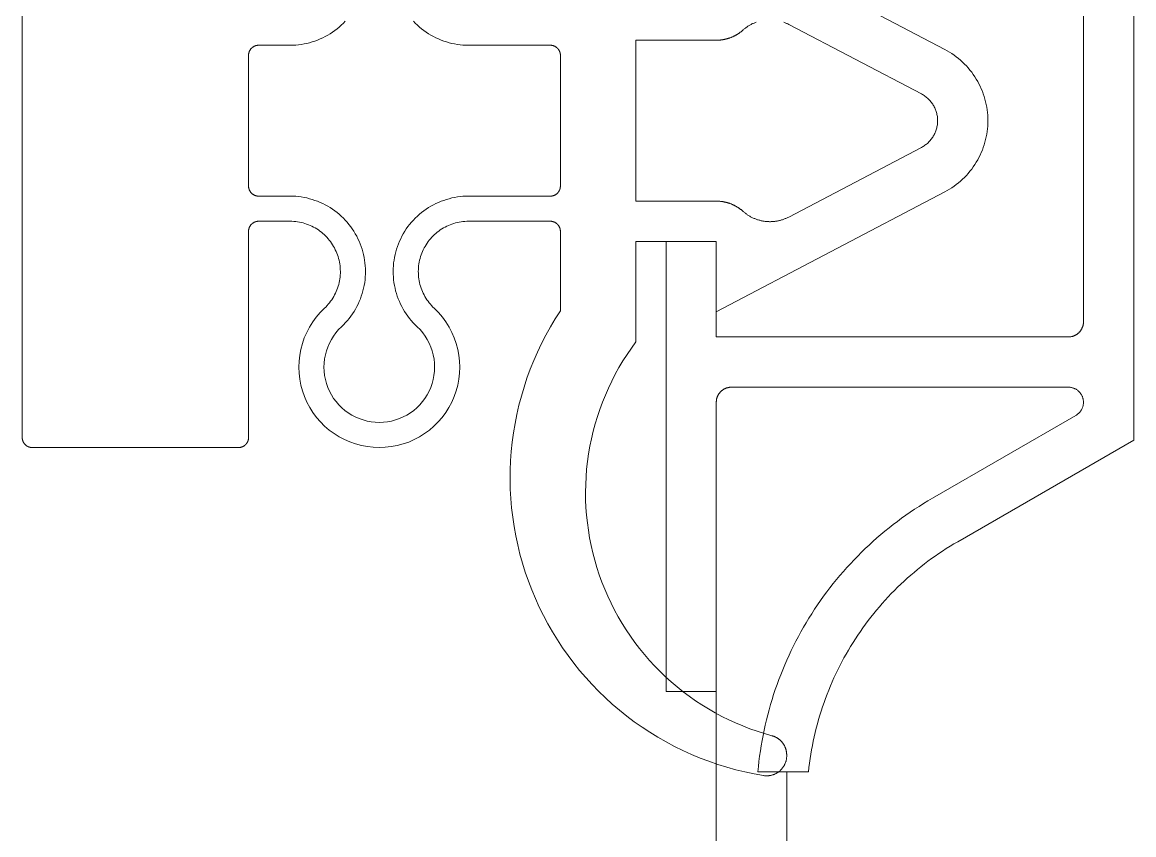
# Model space of a CAD drawing. Header units: millimetres. Extents: x -159872 to 386485, y -250577 to 158966.
# Drawn here: x 368960.86 to 368982.96, y 14521.64 to 14537.8 of the extents above; entities that cross this region are included whole.
import ezdxf

# ---------------------------------------------------------------- set-up
doc = ezdxf.new("R2010")
doc.units = ezdxf.units.MM
doc.layers.get('0').update_dxf_attribs({"lineweight": 25})
doc.layers.add('LDS-equipment-kitchen equipment', color=3, linetype='Continuous', lineweight=13)

# ---------------------------------------------------------------- blocks, each defined once
blk = doc.blocks.new('A$C73be1ed8')
for points in [[(39.512, 687.388, 0), (39.512, 687.393, 0), (39.512, 687.398, 0), (39.513, 687.403, 0), (39.513, 687.407, 0), (39.514, 687.412, 0), (39.514, 687.417, 0), (39.515, 687.422, 0), (39.516, 687.427, 0), (39.517, 687.432, 0), (39.518, 687.436, 0), (39.519, 687.441, 0), (39.521, 687.446, 0), (39.522, 687.451, 0), (39.524, 687.455, 0), (39.526, 687.46, 0), (39.527, 687.464, 0), (39.529, 687.469, 0), (39.531, 687.473, 0), (39.533, 687.478, 0), (39.536, 687.482, 0), (39.538, 687.486, 0), (39.541, 687.491, 0), (39.543, 687.495, 0), (39.546, 687.499, 0), (39.549, 687.503, 0), (39.551, 687.507, 0), (39.554, 687.511, 0), (39.558, 687.515, 0), (39.561, 687.519, 0), (39.564, 687.522, 0), (39.567, 687.526, 0), (39.571, 687.529, 0), (39.574, 687.533, 0), (39.578, 687.536, 0), (39.581, 687.539, 0), (39.585, 687.542, 0), (39.589, 687.546, 0), (39.593, 687.549, 0), (39.597, 687.551, 0), (39.601, 687.554, 0), (39.605, 687.557, 0), (39.609, 687.559, 0), (39.614, 687.562, 0), (39.618, 687.564, 0), (39.622, 687.567, 0), (39.627, 687.569, 0), (39.631, 687.571, 0), (39.636, 687.573, 0), (39.64, 687.574, 0), (39.645, 687.576, 0), (39.649, 687.578, 0), (39.654, 687.579, 0), (39.659, 687.581, 0), (39.664, 687.582, 0), (39.668, 687.583, 0), (39.673, 687.584, 0), (39.678, 687.585, 0), (39.683, 687.586, 0), (39.688, 687.586, 0), (39.693, 687.587, 0), (39.697, 687.587, 0), (39.702, 687.588, 0), (39.707, 687.588, 0), (39.712, 687.588, 0)], [(39.712, 683.088, 0), (39.707, 683.088, 0), (39.702, 683.088, 0), (39.697, 683.088, 0), (39.693, 683.089, 0), (39.688, 683.089, 0), (39.683, 683.09, 0), (39.678, 683.091, 0), (39.673, 683.092, 0), (39.668, 683.093, 0), (39.664, 683.094, 0), (39.659, 683.095, 0), (39.654, 683.096, 0), (39.649, 683.098, 0), (39.645, 683.1, 0), (39.64, 683.101, 0), (39.636, 683.103, 0), (39.631, 683.105, 0), (39.627, 683.107, 0), (39.622, 683.109, 0), (39.618, 683.111, 0), (39.614, 683.114, 0), (39.609, 683.116, 0), (39.605, 683.119, 0), (39.601, 683.122, 0), (39.597, 683.124, 0), (39.593, 683.127, 0), (39.589, 683.13, 0), (39.585, 683.133, 0), (39.581, 683.136, 0), (39.578, 683.14, 0), (39.574, 683.143, 0), (39.571, 683.146, 0), (39.567, 683.15, 0), (39.564, 683.154, 0), (39.561, 683.157, 0), (39.558, 683.161, 0), (39.554, 683.165, 0), (39.551, 683.169, 0), (39.549, 683.173, 0), (39.546, 683.177, 0), (39.543, 683.181, 0), (39.541, 683.185, 0), (39.538, 683.189, 0), (39.536, 683.194, 0), (39.533, 683.198, 0), (39.531, 683.202, 0), (39.529, 683.207, 0), (39.527, 683.211, 0), (39.526, 683.216, 0), (39.524, 683.22, 0), (39.522, 683.225, 0), (39.521, 683.23, 0), (39.519, 683.235, 0), (39.518, 683.239, 0), (39.517, 683.244, 0), (39.516, 683.249, 0), (39.515, 683.254, 0), (39.514, 683.259, 0), (39.514, 683.263, 0), (39.513, 683.268, 0), (39.513, 683.273, 0), (39.512, 683.278, 0), (39.512, 683.283, 0), (39.512, 683.288, 0)], [(43.812, 683.088, 0), (43.817, 683.088, 0), (43.822, 683.088, 0), (43.827, 683.087, 0), (43.832, 683.087, 0), (43.837, 683.086, 0), (43.841, 683.086, 0), (43.846, 683.085, 0), (43.851, 683.084, 0), (43.856, 683.083, 0), (43.861, 683.082, 0), (43.865, 683.081, 0), (43.87, 683.079, 0), (43.875, 683.078, 0), (43.88, 683.076, 0), (43.884, 683.074, 0), (43.889, 683.073, 0), (43.893, 683.071, 0), (43.898, 683.069, 0), (43.902, 683.067, 0), (43.906, 683.064, 0), (43.911, 683.062, 0), (43.915, 683.059, 0), (43.919, 683.057, 0), (43.923, 683.054, 0), (43.927, 683.051, 0), (43.931, 683.049, 0), (43.935, 683.046, 0), (43.939, 683.042, 0), (43.943, 683.039, 0), (43.946, 683.036, 0), (43.95, 683.033, 0), (43.954, 683.029, 0), (43.957, 683.026, 0), (43.96, 683.022, 0), (43.964, 683.019, 0), (43.967, 683.015, 0), (43.97, 683.011, 0), (43.973, 683.007, 0), (43.976, 683.003, 0), (43.978, 682.999, 0), (43.981, 682.995, 0), (43.984, 682.991, 0), (43.986, 682.986, 0), (43.989, 682.982, 0), (43.991, 682.978, 0), (43.993, 682.973, 0), (43.995, 682.969, 0), (43.997, 682.964, 0), (43.999, 682.96, 0), (44, 682.955, 0), (44.002, 682.951, 0), (44.004, 682.946, 0), (44.005, 682.941, 0), (44.006, 682.936, 0), (44.007, 682.932, 0), (44.008, 682.927, 0), (44.009, 682.922, 0), (44.01, 682.917, 0), (44.011, 682.912, 0), (44.011, 682.907, 0), (44.012, 682.903, 0), (44.012, 682.898, 0), (44.012, 682.893, 0), (44.012, 682.888, 0)], [(44.512, 682.888, 0), (44.512, 682.893, 0), (44.512, 682.898, 0), (44.513, 682.903, 0), (44.513, 682.907, 0), (44.514, 682.912, 0), (44.514, 682.917, 0), (44.515, 682.922, 0), (44.516, 682.927, 0), (44.517, 682.932, 0), (44.518, 682.936, 0), (44.519, 682.941, 0), (44.521, 682.946, 0), (44.522, 682.951, 0), (44.524, 682.955, 0), (44.526, 682.96, 0), (44.527, 682.964, 0), (44.529, 682.969, 0), (44.531, 682.973, 0), (44.533, 682.978, 0), (44.536, 682.982, 0), (44.538, 682.986, 0), (44.541, 682.991, 0), (44.543, 682.995, 0), (44.546, 682.999, 0), (44.549, 683.003, 0), (44.551, 683.007, 0), (44.554, 683.011, 0), (44.558, 683.015, 0), (44.561, 683.019, 0), (44.564, 683.022, 0), (44.567, 683.026, 0), (44.571, 683.029, 0), (44.574, 683.033, 0), (44.578, 683.036, 0), (44.581, 683.039, 0), (44.585, 683.042, 0), (44.589, 683.046, 0), (44.593, 683.049, 0), (44.597, 683.051, 0), (44.601, 683.054, 0), (44.605, 683.057, 0), (44.609, 683.059, 0), (44.614, 683.062, 0), (44.618, 683.064, 0), (44.622, 683.067, 0), (44.627, 683.069, 0), (44.631, 683.071, 0), (44.636, 683.073, 0), (44.64, 683.074, 0), (44.645, 683.076, 0), (44.649, 683.078, 0), (44.654, 683.079, 0), (44.659, 683.081, 0), (44.664, 683.082, 0), (44.668, 683.083, 0), (44.673, 683.084, 0), (44.678, 683.085, 0), (44.683, 683.086, 0), (44.688, 683.086, 0), (44.693, 683.087, 0), (44.697, 683.087, 0), (44.702, 683.088, 0), (44.707, 683.088, 0), (44.712, 683.088, 0)], [(47.312, 683.088, 0), (47.317, 683.088, 0), (47.322, 683.088, 0), (47.327, 683.087, 0), (47.332, 683.087, 0), (47.337, 683.086, 0), (47.341, 683.086, 0), (47.346, 683.085, 0), (47.351, 683.084, 0), (47.356, 683.083, 0), (47.361, 683.082, 0), (47.365, 683.081, 0), (47.37, 683.079, 0), (47.375, 683.078, 0), (47.38, 683.076, 0), (47.384, 683.074, 0), (47.389, 683.073, 0), (47.393, 683.071, 0), (47.398, 683.069, 0), (47.402, 683.067, 0), (47.406, 683.064, 0), (47.411, 683.062, 0), (47.415, 683.059, 0), (47.419, 683.057, 0), (47.423, 683.054, 0), (47.427, 683.051, 0), (47.431, 683.049, 0), (47.435, 683.046, 0), (47.439, 683.042, 0), (47.443, 683.039, 0), (47.446, 683.036, 0), (47.45, 683.033, 0), (47.454, 683.029, 0), (47.457, 683.026, 0), (47.46, 683.022, 0), (47.464, 683.019, 0), (47.467, 683.015, 0), (47.47, 683.011, 0), (47.473, 683.007, 0), (47.476, 683.003, 0), (47.478, 682.999, 0), (47.481, 682.995, 0), (47.484, 682.991, 0), (47.486, 682.986, 0), (47.489, 682.982, 0), (47.491, 682.978, 0), (47.493, 682.973, 0), (47.495, 682.969, 0), (47.497, 682.964, 0), (47.499, 682.96, 0), (47.5, 682.955, 0), (47.502, 682.951, 0), (47.504, 682.946, 0), (47.505, 682.941, 0), (47.506, 682.936, 0), (47.507, 682.932, 0), (47.508, 682.927, 0), (47.509, 682.922, 0), (47.51, 682.917, 0), (47.511, 682.912, 0), (47.511, 682.907, 0), (47.512, 682.903, 0), (47.512, 682.898, 0), (47.512, 682.893, 0), (47.512, 682.888, 0)], [(44.512, 682.263, 0), (44.511, 682.207, 0), (44.508, 682.151, 0), (44.503, 682.095, 0), (44.495, 682.04, 0), (44.486, 681.984, 0), (44.475, 681.93, 0), (44.461, 681.875, 0), (44.446, 681.821, 0), (44.428, 681.768, 0), (44.409, 681.716, 0), (44.387, 681.664, 0), (44.364, 681.613, 0), (44.339, 681.563, 0), (44.312, 681.514, 0), (44.283, 681.466, 0), (44.252, 681.419, 0), (44.22, 681.373, 0), (44.186, 681.329, 0), (44.15, 681.286, 0), (44.113, 681.244, 0), (44.074, 681.203, 0), (44.034, 681.164, 0), (43.992, 681.127, 0), (43.949, 681.091, 0), (43.904, 681.057, 0), (43.859, 681.025, 0), (43.812, 680.994, 0), (43.764, 680.965, 0), (43.715, 680.938, 0), (43.665, 680.912, 0), (43.614, 680.889, 0), (43.563, 680.867, 0), (43.51, 680.848, 0), (43.457, 680.83, 0), (43.403, 680.815, 0), (43.349, 680.801, 0), (43.294, 680.79, 0), (43.239, 680.78, 0), (43.183, 680.773, 0), (43.127, 680.767, 0), (43.071, 680.764, 0), (43.015, 680.763, 0), (42.959, 680.764, 0), (42.904, 680.767, 0), (42.848, 680.772, 0), (42.792, 680.779, 0), (42.737, 680.788, 0), (42.682, 680.8, 0), (42.628, 680.813, 0), (42.574, 680.828, 0), (42.521, 680.846, 0), (42.468, 680.865, 0), (42.416, 680.886, 0), (42.365, 680.91, 0), (42.315, 680.935, 0), (42.266, 680.962, 0), (42.218, 680.99, 0), (42.171, 681.021, 0), (42.125, 681.053, 0), (42.081, 681.087, 0), (42.037, 681.123, 0), (41.996, 681.16, 0), (41.955, 681.199, 0), (41.916, 681.239, 0)], [(44.012, 682.263, 0), (44.011, 682.226, 0), (44.009, 682.188, 0), (44.006, 682.151, 0), (44.001, 682.114, 0), (43.995, 682.077, 0), (43.987, 682.041, 0), (43.978, 682.004, 0), (43.968, 681.969, 0), (43.956, 681.933, 0), (43.943, 681.898, 0), (43.929, 681.864, 0), (43.913, 681.83, 0), (43.897, 681.796, 0), (43.879, 681.764, 0), (43.859, 681.732, 0), (43.839, 681.7, 0), (43.817, 681.67, 0), (43.795, 681.64, 0), (43.771, 681.611, 0), (43.746, 681.583, 0), (43.72, 681.557, 0), (43.693, 681.531, 0), (43.665, 681.506, 0), (43.637, 681.482, 0), (43.607, 681.459, 0), (43.577, 681.437, 0), (43.545, 681.417, 0), (43.513, 681.398, 0), (43.481, 681.379, 0), (43.447, 681.363, 0), (43.414, 681.347, 0), (43.379, 681.333, 0), (43.344, 681.32, 0), (43.309, 681.308, 0), (43.273, 681.297, 0), (43.237, 681.288, 0), (43.2, 681.281, 0), (43.163, 681.274, 0), (43.126, 681.269, 0), (43.089, 681.266, 0), (43.052, 681.264, 0), (43.014, 681.263, 0), (42.977, 681.263, 0), (42.94, 681.265, 0), (42.903, 681.269, 0), (42.866, 681.274, 0), (42.829, 681.28, 0), (42.792, 681.287, 0), (42.756, 681.296, 0), (42.72, 681.307, 0), (42.684, 681.318, 0), (42.649, 681.331, 0), (42.615, 681.345, 0), (42.581, 681.361, 0), (42.547, 681.377, 0), (42.515, 681.395, 0), (42.483, 681.415, 0), (42.451, 681.435, 0), (42.421, 681.456, 0), (42.391, 681.479, 0), (42.362, 681.503, 0), (42.334, 681.528, 0), (42.307, 681.553, 0), (42.281, 681.58, 0)], [(47.991, 681.164, 0), (47.95, 681.203, 0), (47.911, 681.244, 0), (47.874, 681.286, 0), (47.838, 681.329, 0), (47.804, 681.373, 0), (47.772, 681.419, 0), (47.741, 681.466, 0), (47.713, 681.514, 0), (47.685, 681.563, 0), (47.66, 681.613, 0), (47.637, 681.664, 0), (47.616, 681.716, 0), (47.596, 681.768, 0), (47.579, 681.821, 0), (47.563, 681.875, 0), (47.55, 681.93, 0), (47.538, 681.984, 0), (47.529, 682.04, 0), (47.522, 682.095, 0), (47.516, 682.151, 0), (47.513, 682.207, 0), (47.512, 682.263, 0)], [(42.281, 679.396, 0), (42.197, 679.311, 0), (42.106, 679.234, 0), (42.009, 679.163, 0), (41.908, 679.1, 0), (41.802, 679.044, 0), (41.693, 678.997, 0), (41.58, 678.958, 0), (41.464, 678.927, 0), (41.347, 678.905, 0), (41.228, 678.892, 0), (41.109, 678.888, 0), (40.989, 678.893, 0), (40.87, 678.906, 0), (40.753, 678.929, 0), (40.638, 678.96, 0), (40.525, 679, 0), (40.416, 679.048, 0), (40.31, 679.104, 0), (40.209, 679.167, 0), (40.113, 679.238, 0), (40.023, 679.316, 0), (39.938, 679.401, 0), (39.86, 679.492, 0), (39.789, 679.588, 0), (39.726, 679.689, 0), (39.67, 679.795, 0), (39.622, 679.904, 0), (39.583, 680.017, 0), (39.552, 680.132, 0), (39.53, 680.25, 0), (39.517, 680.369, 0), (39.512, 680.488, 0), (39.517, 680.607, 0), (39.53, 680.726, 0), (39.552, 680.844, 0), (39.583, 680.959, 0), (39.623, 681.072, 0), (39.67, 681.181, 0), (39.726, 681.287, 0), (39.789, 681.388, 0), (39.86, 681.484, 0), (39.938, 681.575, 0), (40.023, 681.66, 0), (40.113, 681.738, 0), (40.209, 681.809, 0), (40.31, 681.872, 0), (40.416, 681.928, 0), (40.525, 681.976, 0), (40.638, 682.016, 0), (40.753, 682.047, 0), (40.871, 682.07, 0), (40.989, 682.083, 0), (41.109, 682.088, 0), (41.228, 682.084, 0), (41.347, 682.071, 0), (41.464, 682.049, 0), (41.58, 682.018, 0), (41.693, 681.979, 0), (41.802, 681.931, 0), (41.908, 681.876, 0), (42.009, 681.813, 0), (42.106, 681.742, 0), (42.197, 681.664, 0), (42.281, 681.58, 0)], [(41.916, 679.737, 0), (41.858, 679.679, 0), (41.795, 679.626, 0), (41.729, 679.577, 0), (41.659, 679.534, 0), (41.587, 679.495, 0), (41.511, 679.463, 0), (41.434, 679.436, 0), (41.354, 679.415, 0), (41.273, 679.4, 0), (41.192, 679.391, 0), (41.11, 679.388, 0), (41.028, 679.391, 0), (40.946, 679.401, 0), (40.865, 679.416, 0), (40.786, 679.437, 0), (40.709, 679.465, 0), (40.633, 679.498, 0), (40.561, 679.536, 0), (40.491, 679.58, 0), (40.425, 679.629, 0), (40.363, 679.683, 0), (40.305, 679.741, 0), (40.251, 679.803, 0), (40.203, 679.869, 0), (40.159, 679.939, 0), (40.121, 680.011, 0), (40.088, 680.087, 0), (40.061, 680.164, 0), (40.04, 680.244, 0), (40.024, 680.324, 0), (40.015, 680.406, 0), (40.012, 680.488, 0), (40.015, 680.57, 0), (40.024, 680.652, 0), (40.04, 680.732, 0), (40.061, 680.812, 0), (40.088, 680.889, 0), (40.121, 680.965, 0), (40.159, 681.037, 0), (40.203, 681.107, 0), (40.252, 681.173, 0), (40.305, 681.235, 0), (40.363, 681.293, 0), (40.425, 681.347, 0), (40.491, 681.396, 0), (40.561, 681.44, 0), (40.633, 681.478, 0), (40.709, 681.511, 0), (40.786, 681.539, 0), (40.865, 681.56, 0), (40.946, 681.575, 0), (41.028, 681.585, 0), (41.11, 681.588, 0), (41.192, 681.585, 0), (41.274, 681.576, 0), (41.354, 681.561, 0), (41.434, 681.54, 0), (41.511, 681.513, 0), (41.587, 681.48, 0), (41.659, 681.442, 0), (41.729, 681.399, 0), (41.795, 681.35, 0), (41.858, 681.297, 0), (41.916, 681.239, 0)], [(41.916, 679.737, 0), (41.955, 679.777, 0), (41.995, 679.816, 0), (42.037, 679.853, 0), (42.081, 679.889, 0), (42.125, 679.923, 0), (42.171, 679.955, 0), (42.218, 679.985, 0), (42.266, 680.014, 0), (42.315, 680.041, 0), (42.365, 680.066, 0), (42.416, 680.09, 0), (42.468, 680.111, 0), (42.52, 680.13, 0), (42.574, 680.148, 0), (42.628, 680.163, 0), (42.682, 680.176, 0), (42.737, 680.188, 0), (42.792, 680.197, 0), (42.848, 680.204, 0), (42.904, 680.209, 0), (42.959, 680.212, 0), (43.015, 680.213, 0), (43.071, 680.212, 0), (43.127, 680.209, 0), (43.183, 680.203, 0), (43.239, 680.196, 0), (43.294, 680.186, 0), (43.349, 680.175, 0), (43.403, 680.161, 0), (43.457, 680.146, 0), (43.51, 680.128, 0), (43.563, 680.108, 0), (43.614, 680.087, 0), (43.665, 680.063, 0), (43.715, 680.038, 0), (43.764, 680.011, 0), (43.812, 679.982, 0), (43.859, 679.951, 0), (43.905, 679.919, 0), (43.949, 679.885, 0), (43.992, 679.849, 0), (44.034, 679.811, 0), (44.074, 679.772, 0), (44.113, 679.732, 0), (44.15, 679.69, 0), (44.186, 679.647, 0), (44.22, 679.603, 0), (44.252, 679.557, 0), (44.283, 679.51, 0), (44.312, 679.462, 0), (44.339, 679.413, 0), (44.364, 679.363, 0), (44.387, 679.312, 0), (44.409, 679.26, 0), (44.428, 679.208, 0), (44.446, 679.154, 0), (44.461, 679.101, 0), (44.475, 679.046, 0), (44.486, 678.991, 0), (44.495, 678.936, 0), (44.503, 678.881, 0), (44.508, 678.825, 0), (44.511, 678.769, 0), (44.512, 678.713, 0)], [(47.512, 678.713, 0), (47.513, 678.769, 0), (47.516, 678.825, 0), (47.522, 678.881, 0), (47.529, 678.936, 0), (47.538, 678.991, 0), (47.55, 679.046, 0), (47.563, 679.101, 0), (47.579, 679.154, 0), (47.596, 679.208, 0), (47.616, 679.26, 0), (47.637, 679.312, 0), (47.66, 679.363, 0), (47.685, 679.413, 0), (47.713, 679.462, 0), (47.741, 679.51, 0), (47.772, 679.557, 0), (47.804, 679.603, 0), (47.838, 679.647, 0), (47.874, 679.69, 0), (47.911, 679.732, 0), (47.95, 679.772, 0), (47.991, 679.811, 0)], [(42.281, 679.396, 0), (42.307, 679.422, 0), (42.334, 679.448, 0), (42.362, 679.473, 0), (42.391, 679.497, 0), (42.421, 679.519, 0), (42.451, 679.541, 0), (42.483, 679.561, 0), (42.515, 679.581, 0), (42.547, 679.598, 0), (42.581, 679.615, 0), (42.615, 679.631, 0), (42.649, 679.645, 0), (42.684, 679.658, 0), (42.72, 679.669, 0), (42.756, 679.68, 0), (42.792, 679.689, 0), (42.829, 679.696, 0), (42.865, 679.702, 0), (42.903, 679.707, 0), (42.94, 679.71, 0), (42.977, 679.712, 0), (43.014, 679.713, 0), (43.052, 679.712, 0), (43.089, 679.71, 0), (43.126, 679.707, 0), (43.163, 679.702, 0), (43.2, 679.695, 0), (43.237, 679.688, 0), (43.273, 679.678, 0), (43.309, 679.668, 0), (43.344, 679.656, 0), (43.379, 679.643, 0), (43.414, 679.629, 0), (43.447, 679.613, 0), (43.481, 679.596, 0), (43.513, 679.578, 0), (43.545, 679.559, 0), (43.577, 679.538, 0), (43.607, 679.517, 0), (43.637, 679.494, 0), (43.665, 679.47, 0), (43.693, 679.445, 0), (43.72, 679.419, 0), (43.746, 679.392, 0), (43.771, 679.365, 0), (43.795, 679.336, 0), (43.817, 679.306, 0), (43.839, 679.276, 0), (43.859, 679.244, 0), (43.879, 679.212, 0), (43.897, 679.18, 0), (43.913, 679.146, 0), (43.929, 679.112, 0), (43.943, 679.078, 0), (43.956, 679.043, 0), (43.968, 679.007, 0), (43.978, 678.971, 0), (43.987, 678.935, 0), (43.995, 678.899, 0), (44.001, 678.862, 0), (44.006, 678.825, 0), (44.009, 678.788, 0), (44.011, 678.75, 0), (44.012, 678.713, 0)], [(32.99, 672.852, 0), (33.023, 673.036, 0), (33.062, 673.219, 0), (33.106, 673.401, 0), (33.156, 673.581, 0), (33.212, 673.76, 0), (33.273, 673.937, 0), (33.339, 674.111, 0), (33.411, 674.284, 0), (33.489, 674.454, 0), (33.571, 674.622, 0), (33.659, 674.787, 0), (33.752, 674.949, 0), (33.85, 675.109, 0), (33.953, 675.265, 0), (34.06, 675.418, 0), (34.173, 675.567, 0), (34.29, 675.713, 0), (34.411, 675.856, 0), (34.537, 675.994, 0), (34.667, 676.128, 0), (34.801, 676.259, 0), (34.94, 676.385, 0), (35.082, 676.506, 0), (35.228, 676.623, 0), (35.377, 676.736, 0), (35.53, 676.844, 0), (35.686, 676.947, 0), (35.845, 677.045, 0), (36.007, 677.138, 0), (36.172, 677.226, 0), (36.34, 677.309, 0), (36.51, 677.386, 0), (36.683, 677.458, 0), (36.858, 677.525, 0), (37.034, 677.586, 0), (37.213, 677.642, 0), (37.393, 677.692, 0), (37.575, 677.737, 0), (37.758, 677.776, 0), (37.942, 677.809, 0), (38.127, 677.836, 0), (38.312, 677.858, 0), (38.499, 677.874, 0), (38.686, 677.884, 0), (38.873, 677.888, 0), (39.06, 677.886, 0), (39.246, 677.879, 0), (39.433, 677.865, 0), (39.619, 677.846, 0), (39.804, 677.821, 0), (39.989, 677.79, 0), (40.172, 677.754, 0), (40.355, 677.712, 0), (40.535, 677.664, 0), (40.715, 677.611, 0), (40.892, 677.552, 0), (41.068, 677.487, 0), (41.241, 677.417, 0), (41.412, 677.342, 0), (41.581, 677.262, 0), (41.747, 677.176, 0), (41.911, 677.085, 0), (42.071, 676.989, 0), (42.229, 676.888, 0)], [(44.012, 677.088, 0), (44.012, 677.083, 0), (44.012, 677.078, 0), (44.012, 677.073, 0), (44.011, 677.068, 0), (44.011, 677.063, 0), (44.01, 677.059, 0), (44.009, 677.054, 0), (44.008, 677.049, 0), (44.007, 677.044, 0), (44.006, 677.039, 0), (44.005, 677.035, 0), (44.004, 677.03, 0), (44.002, 677.025, 0), (44, 677.02, 0), (43.999, 677.016, 0), (43.997, 677.011, 0), (43.995, 677.007, 0), (43.993, 677.002, 0), (43.991, 676.998, 0), (43.989, 676.994, 0), (43.986, 676.989, 0), (43.984, 676.985, 0), (43.981, 676.981, 0), (43.978, 676.977, 0), (43.976, 676.973, 0), (43.973, 676.969, 0), (43.97, 676.965, 0), (43.967, 676.961, 0), (43.964, 676.957, 0), (43.96, 676.954, 0), (43.957, 676.95, 0), (43.954, 676.946, 0), (43.95, 676.943, 0), (43.946, 676.94, 0), (43.943, 676.936, 0), (43.939, 676.933, 0), (43.935, 676.93, 0), (43.931, 676.927, 0), (43.927, 676.924, 0), (43.923, 676.922, 0), (43.919, 676.919, 0), (43.915, 676.916, 0), (43.911, 676.914, 0), (43.906, 676.911, 0), (43.902, 676.909, 0), (43.898, 676.907, 0), (43.893, 676.905, 0), (43.889, 676.903, 0), (43.884, 676.901, 0), (43.88, 676.9, 0), (43.875, 676.898, 0), (43.87, 676.896, 0), (43.865, 676.895, 0), (43.861, 676.894, 0), (43.856, 676.893, 0), (43.851, 676.892, 0), (43.846, 676.891, 0), (43.841, 676.89, 0), (43.837, 676.889, 0), (43.832, 676.889, 0), (43.827, 676.888, 0), (43.822, 676.888, 0), (43.817, 676.888, 0), (43.812, 676.888, 0)], [(44.712, 676.888, 0), (44.707, 676.888, 0), (44.702, 676.888, 0), (44.697, 676.888, 0), (44.693, 676.889, 0), (44.688, 676.889, 0), (44.683, 676.89, 0), (44.678, 676.891, 0), (44.673, 676.892, 0), (44.668, 676.893, 0), (44.664, 676.894, 0), (44.659, 676.895, 0), (44.654, 676.896, 0), (44.649, 676.898, 0), (44.645, 676.9, 0), (44.64, 676.901, 0), (44.636, 676.903, 0), (44.631, 676.905, 0), (44.627, 676.907, 0), (44.622, 676.909, 0), (44.618, 676.911, 0), (44.614, 676.914, 0), (44.609, 676.916, 0), (44.605, 676.919, 0), (44.601, 676.922, 0), (44.597, 676.924, 0), (44.593, 676.927, 0), (44.589, 676.93, 0), (44.585, 676.933, 0), (44.581, 676.936, 0), (44.578, 676.94, 0), (44.574, 676.943, 0), (44.571, 676.946, 0), (44.567, 676.95, 0), (44.564, 676.954, 0), (44.561, 676.957, 0), (44.558, 676.961, 0), (44.554, 676.965, 0), (44.551, 676.969, 0), (44.549, 676.973, 0), (44.546, 676.977, 0), (44.543, 676.981, 0), (44.541, 676.985, 0), (44.538, 676.989, 0), (44.536, 676.994, 0), (44.533, 676.998, 0), (44.531, 677.002, 0), (44.529, 677.007, 0), (44.527, 677.011, 0), (44.526, 677.016, 0), (44.524, 677.02, 0), (44.522, 677.025, 0), (44.521, 677.03, 0), (44.519, 677.035, 0), (44.518, 677.039, 0), (44.517, 677.044, 0), (44.516, 677.049, 0), (44.515, 677.054, 0), (44.514, 677.059, 0), (44.514, 677.063, 0), (44.513, 677.068, 0), (44.513, 677.073, 0), (44.512, 677.078, 0), (44.512, 677.083, 0), (44.512, 677.088, 0)], [(47.512, 677.088, 0), (47.512, 677.083, 0), (47.512, 677.078, 0), (47.512, 677.073, 0), (47.511, 677.068, 0), (47.511, 677.063, 0), (47.51, 677.059, 0), (47.509, 677.054, 0), (47.508, 677.049, 0), (47.507, 677.044, 0), (47.506, 677.039, 0), (47.505, 677.035, 0), (47.504, 677.03, 0), (47.502, 677.025, 0), (47.5, 677.02, 0), (47.499, 677.016, 0), (47.497, 677.011, 0), (47.495, 677.007, 0), (47.493, 677.002, 0), (47.491, 676.998, 0), (47.489, 676.994, 0), (47.486, 676.989, 0), (47.484, 676.985, 0), (47.481, 676.981, 0), (47.478, 676.977, 0), (47.476, 676.973, 0), (47.473, 676.969, 0), (47.47, 676.965, 0), (47.467, 676.961, 0), (47.464, 676.957, 0), (47.46, 676.954, 0), (47.457, 676.95, 0), (47.454, 676.946, 0), (47.45, 676.943, 0), (47.446, 676.94, 0), (47.443, 676.936, 0), (47.439, 676.933, 0), (47.435, 676.93, 0), (47.431, 676.927, 0), (47.427, 676.924, 0), (47.423, 676.922, 0), (47.419, 676.919, 0), (47.415, 676.916, 0), (47.411, 676.914, 0), (47.406, 676.911, 0), (47.402, 676.909, 0), (47.398, 676.907, 0), (47.393, 676.905, 0), (47.389, 676.903, 0), (47.384, 676.901, 0), (47.38, 676.9, 0), (47.375, 676.898, 0), (47.37, 676.896, 0), (47.365, 676.895, 0), (47.361, 676.894, 0), (47.356, 676.893, 0), (47.351, 676.892, 0), (47.346, 676.891, 0), (47.341, 676.89, 0), (47.337, 676.889, 0), (47.332, 676.889, 0), (47.327, 676.888, 0), (47.322, 676.888, 0), (47.317, 676.888, 0), (47.312, 676.888, 0)], [(33.783, 672.684, 0), (33.825, 672.831, 0), (33.871, 672.976, 0), (33.922, 673.12, 0), (33.977, 673.262, 0), (34.036, 673.403, 0), (34.1, 673.541, 0), (34.167, 673.678, 0), (34.239, 673.812, 0), (34.315, 673.945, 0), (34.395, 674.074, 0), (34.479, 674.202, 0), (34.567, 674.327, 0), (34.658, 674.449, 0), (34.754, 674.568, 0), (34.852, 674.684, 0), (34.955, 674.797, 0), (35.06, 674.907, 0), (35.169, 675.014, 0), (35.281, 675.117, 0), (35.397, 675.217, 0), (35.515, 675.313, 0), (35.636, 675.406, 0), (35.76, 675.495, 0), (35.887, 675.58, 0), (36.016, 675.661, 0), (36.147, 675.738, 0), (36.281, 675.811, 0), (36.417, 675.88, 0), (36.555, 675.945, 0), (36.695, 676.006, 0), (36.837, 676.062, 0), (36.98, 676.114, 0), (37.125, 676.162, 0), (37.271, 676.205, 0), (37.419, 676.243, 0), (37.567, 676.277, 0), (37.717, 676.307, 0), (37.867, 676.332, 0), (38.018, 676.352, 0), (38.17, 676.368, 0), (38.322, 676.379, 0), (38.475, 676.386, 0), (38.627, 676.388, 0), (38.78, 676.385, 0), (38.932, 676.378, 0), (39.084, 676.366, 0), (39.235, 676.349, 0), (39.386, 676.328, 0), (39.537, 676.302, 0), (39.686, 676.271, 0), (39.835, 676.236, 0), (39.982, 676.197, 0), (40.128, 676.153, 0), (40.272, 676.104, 0), (40.416, 676.051, 0), (40.557, 675.994, 0), (40.696, 675.933, 0), (40.834, 675.867, 0), (40.97, 675.797, 0), (41.103, 675.723, 0), (41.234, 675.645, 0), (41.363, 675.563, 0), (41.489, 675.477, 0), (41.612, 675.388, 0)], [(40.412, 673.788, 0), (40.419, 673.788, 0), (40.427, 673.788, 0), (40.434, 673.787, 0), (40.442, 673.786, 0), (40.449, 673.786, 0), (40.456, 673.785, 0), (40.463, 673.783, 0), (40.471, 673.782, 0), (40.478, 673.781, 0), (40.485, 673.779, 0), (40.492, 673.777, 0), (40.499, 673.775, 0), (40.506, 673.773, 0), (40.513, 673.77, 0), (40.52, 673.768, 0), (40.527, 673.765, 0), (40.534, 673.762, 0), (40.54, 673.759, 0), (40.547, 673.756, 0), (40.554, 673.752, 0), (40.56, 673.749, 0), (40.566, 673.745, 0), (40.573, 673.741, 0), (40.579, 673.737, 0), (40.585, 673.733, 0), (40.591, 673.729, 0), (40.597, 673.724, 0), (40.602, 673.72, 0), (40.608, 673.715, 0), (40.614, 673.71, 0), (40.619, 673.705, 0), (40.624, 673.7, 0), (40.629, 673.695, 0), (40.634, 673.689, 0), (40.639, 673.684, 0), (40.644, 673.678, 0), (40.649, 673.672, 0), (40.653, 673.667, 0), (40.657, 673.661, 0), (40.662, 673.655, 0), (40.666, 673.648, 0), (40.669, 673.642, 0), (40.673, 673.636, 0), (40.677, 673.629, 0), (40.68, 673.623, 0), (40.683, 673.616, 0), (40.686, 673.609, 0), (40.689, 673.603, 0), (40.692, 673.596, 0), (40.695, 673.589, 0), (40.697, 673.582, 0), (40.699, 673.575, 0), (40.701, 673.568, 0), (40.703, 673.561, 0), (40.705, 673.554, 0), (40.706, 673.546, 0), (40.708, 673.539, 0), (40.709, 673.532, 0), (40.71, 673.525, 0), (40.711, 673.517, 0), (40.711, 673.51, 0), (40.712, 673.503, 0), (40.712, 673.495, 0), (40.712, 673.488, 0)], [(44.412, 673.788, 0), (44.412, 673.779, 0), (44.412, 673.77, 0), (44.412, 673.76, 0), (44.411, 673.751, 0), (44.411, 673.742, 0), (44.41, 673.733, 0), (44.41, 673.724, 0), (44.409, 673.715, 0), (44.408, 673.706, 0), (44.407, 673.697, 0), (44.406, 673.688, 0), (44.405, 673.679, 0), (44.403, 673.67, 0), (44.402, 673.661, 0), (44.4, 673.652, 0), (44.399, 673.643, 0), (44.397, 673.634, 0), (44.395, 673.625, 0), (44.393, 673.616, 0), (44.391, 673.607, 0), (44.389, 673.598, 0), (44.387, 673.589, 0), (44.385, 673.58, 0), (44.382, 673.572, 0), (44.38, 673.563, 0), (44.377, 673.554, 0), (44.374, 673.545, 0), (44.372, 673.537, 0), (44.369, 673.528, 0), (44.366, 673.519, 0), (44.363, 673.511, 0), (44.359, 673.502, 0), (44.356, 673.494, 0), (44.353, 673.485, 0), (44.349, 673.477, 0), (44.346, 673.469, 0), (44.342, 673.46, 0), (44.338, 673.452, 0), (44.334, 673.444, 0), (44.33, 673.435, 0), (44.326, 673.427, 0), (44.322, 673.419, 0), (44.318, 673.411, 0), (44.313, 673.403, 0), (44.309, 673.395, 0), (44.305, 673.387, 0), (44.3, 673.379, 0), (44.295, 673.371, 0), (44.29, 673.364, 0), (44.286, 673.356, 0), (44.281, 673.348, 0), (44.275, 673.341, 0), (44.27, 673.333, 0), (44.265, 673.326, 0), (44.26, 673.318, 0), (44.254, 673.311, 0), (44.249, 673.304, 0), (44.243, 673.296, 0), (44.238, 673.289, 0), (44.232, 673.282, 0), (44.226, 673.275, 0), (44.22, 673.268, 0), (44.214, 673.261, 0), (44.208, 673.254, 0)], [(47.816, 673.254, 0), (47.81, 673.261, 0), (47.804, 673.268, 0), (47.798, 673.275, 0), (47.792, 673.282, 0), (47.787, 673.289, 0), (47.781, 673.296, 0), (47.775, 673.304, 0), (47.77, 673.311, 0), (47.764, 673.318, 0), (47.759, 673.326, 0), (47.754, 673.333, 0), (47.749, 673.341, 0), (47.744, 673.348, 0), (47.739, 673.356, 0), (47.734, 673.364, 0), (47.729, 673.371, 0), (47.724, 673.379, 0), (47.72, 673.387, 0), (47.715, 673.395, 0), (47.711, 673.403, 0), (47.706, 673.411, 0), (47.702, 673.419, 0), (47.698, 673.427, 0), (47.694, 673.435, 0), (47.69, 673.444, 0), (47.686, 673.452, 0), (47.682, 673.46, 0), (47.679, 673.469, 0), (47.675, 673.477, 0), (47.672, 673.485, 0), (47.668, 673.494, 0), (47.665, 673.502, 0), (47.662, 673.511, 0), (47.659, 673.519, 0), (47.656, 673.528, 0), (47.653, 673.537, 0), (47.65, 673.545, 0), (47.647, 673.554, 0), (47.644, 673.563, 0), (47.642, 673.572, 0), (47.64, 673.58, 0), (47.637, 673.589, 0), (47.635, 673.598, 0), (47.633, 673.607, 0), (47.631, 673.616, 0), (47.629, 673.625, 0), (47.627, 673.634, 0), (47.625, 673.643, 0), (47.624, 673.652, 0), (47.622, 673.661, 0), (47.621, 673.67, 0), (47.62, 673.679, 0), (47.618, 673.688, 0), (47.617, 673.697, 0), (47.616, 673.706, 0), (47.615, 673.715, 0), (47.615, 673.724, 0), (47.614, 673.733, 0), (47.613, 673.742, 0), (47.613, 673.751, 0), (47.613, 673.76, 0), (47.612, 673.77, 0), (47.612, 673.779, 0), (47.612, 673.788, 0)], [(44.096, 672.349, 0), (44.089, 672.363, 0), (44.082, 672.376, 0), (44.076, 672.39, 0), (44.07, 672.404, 0), (44.064, 672.418, 0), (44.058, 672.432, 0), (44.053, 672.446, 0), (44.048, 672.461, 0), (44.043, 672.475, 0), (44.039, 672.489, 0), (44.034, 672.504, 0), (44.03, 672.519, 0), (44.027, 672.533, 0), (44.023, 672.548, 0), (44.02, 672.563, 0), (44.017, 672.578, 0), (44.015, 672.593, 0), (44.012, 672.608, 0), (44.01, 672.623, 0), (44.009, 672.638, 0), (44.007, 672.653, 0), (44.006, 672.668, 0), (44.005, 672.683, 0), (44.005, 672.698, 0), (44.004, 672.713, 0), (44.004, 672.729, 0), (44.005, 672.744, 0), (44.005, 672.759, 0), (44.006, 672.774, 0), (44.007, 672.789, 0), (44.009, 672.804, 0), (44.01, 672.819, 0), (44.013, 672.834, 0), (44.015, 672.849, 0), (44.017, 672.864, 0), (44.02, 672.879, 0), (44.023, 672.894, 0), (44.027, 672.909, 0), (44.031, 672.924, 0), (44.034, 672.938, 0), (44.039, 672.953, 0), (44.043, 672.967, 0), (44.048, 672.982, 0), (44.053, 672.996, 0), (44.059, 673.01, 0), (44.064, 673.024, 0), (44.07, 673.038, 0), (44.076, 673.052, 0), (44.083, 673.066, 0), (44.089, 673.079, 0), (44.096, 673.093, 0), (44.103, 673.106, 0), (44.111, 673.119, 0), (44.118, 673.132, 0), (44.126, 673.145, 0), (44.135, 673.158, 0), (44.143, 673.171, 0), (44.152, 673.183, 0), (44.16, 673.196, 0), (44.17, 673.208, 0), (44.179, 673.22, 0), (44.188, 673.231, 0), (44.198, 673.243, 0), (44.208, 673.254, 0)], [(47.816, 673.254, 0), (47.826, 673.243, 0), (47.836, 673.231, 0), (47.845, 673.22, 0), (47.855, 673.208, 0), (47.864, 673.196, 0), (47.873, 673.183, 0), (47.881, 673.171, 0), (47.89, 673.158, 0), (47.898, 673.145, 0), (47.906, 673.132, 0), (47.914, 673.119, 0), (47.921, 673.106, 0), (47.928, 673.093, 0), (47.935, 673.079, 0), (47.942, 673.066, 0), (47.948, 673.052, 0), (47.954, 673.038, 0), (47.96, 673.024, 0), (47.966, 673.01, 0), (47.971, 672.996, 0)], [(47.971, 672.446, 0), (47.966, 672.432, 0), (47.96, 672.418, 0), (47.954, 672.404, 0), (47.948, 672.39, 0), (47.942, 672.376, 0), (47.935, 672.363, 0), (47.928, 672.349, 0)], [(33.062, 672.961, 0), (33.167, 672.951, 0), (33.271, 672.939, 0), (33.375, 672.926, 0), (33.479, 672.911, 0), (33.582, 672.895, 0), (33.686, 672.877, 0), (33.789, 672.858, 0), (33.891, 672.837, 0), (33.994, 672.814, 0), (34.096, 672.79, 0), (34.198, 672.765, 0), (34.299, 672.738, 0), (34.4, 672.709, 0), (34.5, 672.679, 0), (34.6, 672.648, 0), (34.7, 672.615, 0), (34.799, 672.58, 0), (34.897, 672.544, 0), (34.995, 672.507, 0), (35.093, 672.468, 0), (35.189, 672.427, 0), (35.286, 672.385, 0), (35.381, 672.342, 0), (35.476, 672.297, 0), (35.57, 672.251, 0), (35.664, 672.204, 0), (35.756, 672.155, 0), (35.848, 672.105, 0), (35.94, 672.053, 0), (36.03, 672, 0), (36.12, 671.945, 0), (36.209, 671.89, 0), (36.297, 671.833, 0), (36.384, 671.774, 0), (36.47, 671.715, 0), (36.555, 671.654, 0), (36.64, 671.591, 0), (36.723, 671.528, 0), (36.806, 671.463, 0), (36.887, 671.397, 0), (36.968, 671.33, 0), (37.047, 671.262, 0), (37.126, 671.192, 0), (37.203, 671.122, 0), (37.28, 671.05, 0), (37.355, 670.977, 0), (37.429, 670.903, 0), (37.502, 670.827, 0), (37.574, 670.751, 0), (37.645, 670.674, 0), (37.714, 670.595, 0), (37.783, 670.516, 0), (37.85, 670.435, 0), (37.916, 670.354, 0), (37.981, 670.271, 0), (38.044, 670.188, 0), (38.107, 670.104, 0), (38.168, 670.018, 0), (38.227, 669.932, 0), (38.286, 669.845, 0), (38.343, 669.757, 0), (38.399, 669.668, 0), (38.453, 669.579, 0), (38.506, 669.488, 0)], [(33.385, 672.388, 0), (33.374, 672.388, 0), (33.363, 672.388, 0), (33.352, 672.389, 0), (33.342, 672.39, 0), (33.331, 672.392, 0), (33.32, 672.393, 0), (33.31, 672.395, 0), (33.299, 672.397, 0), (33.288, 672.4, 0), (33.278, 672.402, 0), (33.268, 672.405, 0), (33.257, 672.409, 0), (33.247, 672.412, 0), (33.237, 672.416, 0), (33.227, 672.42, 0), (33.217, 672.425, 0), (33.207, 672.429, 0), (33.198, 672.434, 0), (33.188, 672.44, 0), (33.179, 672.445, 0), (33.17, 672.451, 0), (33.161, 672.457, 0), (33.152, 672.463, 0), (33.143, 672.469, 0), (33.134, 672.476, 0), (33.126, 672.483, 0), (33.118, 672.49, 0), (33.11, 672.497, 0), (33.102, 672.505, 0), (33.095, 672.513, 0), (33.087, 672.521, 0), (33.08, 672.529, 0), (33.073, 672.537, 0), (33.067, 672.546, 0), (33.06, 672.554, 0), (33.054, 672.563, 0), (33.048, 672.572, 0), (33.042, 672.581, 0), (33.037, 672.591, 0), (33.032, 672.6, 0), (33.027, 672.61, 0), (33.022, 672.62, 0), (33.018, 672.63, 0), (33.013, 672.64, 0), (33.01, 672.65, 0), (33.006, 672.66, 0), (33.003, 672.67, 0), (33, 672.681, 0), (32.997, 672.691, 0), (32.994, 672.702, 0), (32.992, 672.712, 0), (32.99, 672.723, 0), (32.989, 672.734, 0), (32.987, 672.744, 0), (32.986, 672.755, 0), (32.986, 672.766, 0), (32.985, 672.777, 0), (32.985, 672.787, 0), (32.985, 672.798, 0), (32.985, 672.809, 0), (32.986, 672.82, 0), (32.987, 672.831, 0), (32.989, 672.841, 0), (32.99, 672.852, 0)], [(33.783, 672.684, 0), (33.781, 672.676, 0), (33.779, 672.668, 0), (33.776, 672.661, 0), (33.773, 672.653, 0), (33.77, 672.645, 0), (33.768, 672.638, 0), (33.764, 672.63, 0), (33.761, 672.623, 0), (33.758, 672.615, 0), (33.754, 672.608, 0), (33.75, 672.601, 0), (33.746, 672.593, 0), (33.742, 672.586, 0), (33.738, 672.579, 0), (33.734, 672.572, 0), (33.729, 672.566, 0), (33.725, 672.559, 0), (33.72, 672.552, 0), (33.715, 672.546, 0), (33.71, 672.539, 0), (33.705, 672.533, 0), (33.7, 672.527, 0), (33.694, 672.52, 0), (33.689, 672.514, 0), (33.683, 672.508, 0), (33.677, 672.503, 0), (33.671, 672.497, 0), (33.665, 672.491, 0), (33.659, 672.486, 0), (33.653, 672.481, 0), (33.647, 672.476, 0), (33.64, 672.47, 0), (33.634, 672.466, 0), (33.627, 672.461, 0), (33.62, 672.456, 0), (33.613, 672.452, 0), (33.607, 672.447, 0), (33.6, 672.443, 0), (33.592, 672.439, 0), (33.585, 672.435, 0), (33.578, 672.431, 0), (33.571, 672.428, 0), (33.563, 672.424, 0), (33.556, 672.421, 0), (33.548, 672.418, 0), (33.541, 672.415, 0), (33.533, 672.412, 0), (33.525, 672.409, 0), (33.518, 672.407, 0), (33.51, 672.404, 0), (33.502, 672.402, 0), (33.494, 672.4, 0), (33.486, 672.398, 0), (33.478, 672.396, 0), (33.47, 672.395, 0), (33.462, 672.393, 0), (33.454, 672.392, 0), (33.446, 672.391, 0), (33.438, 672.39, 0), (33.429, 672.389, 0), (33.421, 672.389, 0), (33.413, 672.388, 0), (33.405, 672.388, 0), (33.397, 672.388, 0)], [(33.062, 671.956, 0), (33.15, 671.946, 0), (33.238, 671.935, 0), (33.326, 671.923, 0), (33.413, 671.909, 0), (33.5, 671.894, 0), (33.587, 671.878, 0), (33.674, 671.861, 0), (33.76, 671.842, 0), (33.847, 671.822, 0), (33.933, 671.8, 0), (34.018, 671.778, 0), (34.103, 671.754, 0), (34.188, 671.729, 0), (34.273, 671.703, 0), (34.357, 671.675, 0), (34.44, 671.646, 0), (34.524, 671.616, 0), (34.606, 671.585, 0), (34.689, 671.552, 0), (34.771, 671.519, 0), (34.852, 671.484, 0), (34.933, 671.448, 0), (35.013, 671.41, 0), (35.093, 671.372, 0), (35.172, 671.332, 0), (35.25, 671.291, 0), (35.328, 671.249, 0), (35.406, 671.206, 0), (35.482, 671.162, 0), (35.558, 671.117, 0), (35.633, 671.07, 0), (35.708, 671.023, 0), (35.782, 670.974, 0), (35.855, 670.924, 0), (35.928, 670.873, 0), (35.999, 670.821, 0), (36.07, 670.768, 0), (36.14, 670.714, 0), (36.21, 670.659, 0), (36.278, 670.603, 0), (36.346, 670.546, 0), (36.413, 670.488, 0), (36.479, 670.429, 0), (36.544, 670.369, 0), (36.608, 670.308, 0), (36.671, 670.246, 0), (36.733, 670.184, 0), (36.795, 670.12, 0), (36.855, 670.055, 0), (36.915, 669.99, 0), (36.973, 669.923, 0), (37.031, 669.856, 0), (37.087, 669.788, 0), (37.143, 669.719, 0), (37.198, 669.65, 0), (37.251, 669.579, 0), (37.303, 669.508, 0), (37.355, 669.436, 0), (37.405, 669.363, 0), (37.454, 669.289, 0), (37.503, 669.215, 0), (37.55, 669.14, 0), (37.596, 669.065, 0), (37.64, 668.988, 0)], [(46.543, 669.709, 0), (46.534, 669.691, 0), (46.523, 669.674, 0), (46.512, 669.657, 0), (46.501, 669.64, 0), (46.489, 669.623, 0), (46.476, 669.607, 0), (46.463, 669.592, 0), (46.449, 669.577, 0), (46.435, 669.562, 0), (46.42, 669.548, 0), (46.405, 669.534, 0), (46.389, 669.521, 0), (46.373, 669.509, 0), (46.357, 669.497, 0), (46.34, 669.485, 0), (46.323, 669.474, 0), (46.305, 669.464, 0), (46.287, 669.455, 0), (46.269, 669.445, 0), (46.25, 669.437, 0), (46.231, 669.429, 0), (46.212, 669.422, 0), (46.193, 669.416, 0), (46.173, 669.41, 0), (46.154, 669.405, 0), (46.134, 669.4, 0), (46.114, 669.397, 0), (46.093, 669.393, 0), (46.073, 669.391, 0), (46.053, 669.389, 0), (46.033, 669.388, 0), (46.012, 669.388, 0), (45.992, 669.388, 0), (45.971, 669.389, 0), (45.951, 669.391, 0), (45.931, 669.393, 0), (45.911, 669.397, 0), (45.891, 669.4, 0), (45.871, 669.405, 0), (45.851, 669.41, 0), (45.831, 669.416, 0), (45.812, 669.422, 0), (45.793, 669.429, 0), (45.774, 669.437, 0), (45.756, 669.445, 0), (45.737, 669.455, 0), (45.719, 669.464, 0), (45.702, 669.474, 0), (45.684, 669.485, 0), (45.668, 669.497, 0), (45.651, 669.509, 0), (45.635, 669.521, 0), (45.619, 669.534, 0), (45.604, 669.548, 0), (45.589, 669.562, 0), (45.575, 669.577, 0), (45.561, 669.592, 0), (45.548, 669.607, 0), (45.536, 669.623, 0), (45.523, 669.64, 0), (45.512, 669.657, 0), (45.501, 669.674, 0), (45.491, 669.691, 0), (45.481, 669.709, 0)], [(47.429, 669.245, 0), (47.403, 669.197, 0), (47.375, 669.15, 0), (47.346, 669.104, 0), (47.315, 669.059, 0), (47.283, 669.016, 0), (47.249, 668.973, 0), (47.214, 668.932, 0), (47.177, 668.891, 0), (47.139, 668.852, 0), (47.1, 668.815, 0), (47.06, 668.778, 0), (47.018, 668.744, 0), (46.975, 668.71, 0), (46.931, 668.678, 0), (46.886, 668.648, 0), (46.84, 668.619, 0), (46.793, 668.591, 0), (46.745, 668.566, 0), (46.696, 668.542, 0), (46.647, 668.519, 0), (46.597, 668.498, 0), (46.546, 668.479, 0), (46.494, 668.462, 0), (46.442, 668.447, 0), (46.389, 668.433, 0), (46.336, 668.421, 0), (46.283, 668.411, 0), (46.229, 668.403, 0), (46.175, 668.396, 0), (46.121, 668.392, 0), (46.067, 668.389, 0), (46.012, 668.388, 0), (45.958, 668.389, 0), (45.903, 668.392, 0), (45.849, 668.396, 0), (45.795, 668.403, 0), (45.742, 668.411, 0), (45.688, 668.421, 0), (45.635, 668.433, 0), (45.582, 668.447, 0), (45.53, 668.462, 0), (45.479, 668.479, 0), (45.428, 668.498, 0), (45.377, 668.519, 0), (45.328, 668.542, 0), (45.279, 668.566, 0), (45.231, 668.591, 0), (45.184, 668.619, 0), (45.138, 668.648, 0), (45.093, 668.678, 0), (45.049, 668.71, 0), (45.006, 668.744, 0), (44.965, 668.778, 0), (44.924, 668.815, 0), (44.885, 668.852, 0), (44.847, 668.891, 0), (44.81, 668.932, 0), (44.775, 668.973, 0), (44.741, 669.016, 0), (44.709, 669.059, 0), (44.678, 669.104, 0), (44.649, 669.15, 0), (44.621, 669.197, 0), (44.595, 669.245, 0)], [(40.712, 666.788, 0), (40.712, 666.776, 0), (40.711, 666.763, 0), (40.71, 666.751, 0), (40.708, 666.739, 0), (40.706, 666.727, 0), (40.703, 666.715, 0), (40.7, 666.703, 0), (40.696, 666.691, 0), (40.692, 666.68, 0), (40.687, 666.669, 0), (40.682, 666.657, 0), (40.677, 666.646, 0), (40.671, 666.636, 0), (40.664, 666.625, 0), (40.657, 666.615, 0), (40.65, 666.605, 0), (40.642, 666.596, 0), (40.634, 666.586, 0), (40.626, 666.577, 0), (40.617, 666.569, 0), (40.608, 666.561, 0), (40.599, 666.553, 0), (40.589, 666.545, 0), (40.579, 666.538, 0), (40.568, 666.532, 0), (40.558, 666.526, 0), (40.547, 666.52, 0), (40.536, 666.515, 0), (40.525, 666.51, 0), (40.513, 666.505, 0), (40.502, 666.502, 0), (40.49, 666.498, 0), (40.478, 666.495, 0), (40.466, 666.493, 0), (40.454, 666.491, 0), (40.442, 666.489, 0), (40.429, 666.488, 0), (40.417, 666.488, 0), (40.405, 666.488, 0), (40.393, 666.489, 0), (40.38, 666.49, 0), (40.368, 666.491, 0), (40.356, 666.493, 0), (40.344, 666.496, 0), (40.332, 666.499, 0), (40.32, 666.502, 0), (40.309, 666.506, 0), (40.297, 666.511, 0), (40.286, 666.516, 0), (40.275, 666.521, 0), (40.264, 666.527, 0), (40.254, 666.533, 0), (40.243, 666.54, 0), (40.233, 666.547, 0), (40.224, 666.554, 0), (40.214, 666.562, 0), (40.205, 666.571, 0), (40.197, 666.579, 0), (40.188, 666.588, 0), (40.18, 666.598, 0), (40.173, 666.607, 0), (40.165, 666.617, 0), (40.159, 666.627, 0), (40.152, 666.638, 0)], [(42.012, 666.488, 0), (42.005, 666.488, 0), (41.997, 666.488, 0), (41.99, 666.489, 0), (41.983, 666.489, 0), (41.975, 666.49, 0), (41.968, 666.491, 0), (41.961, 666.492, 0), (41.954, 666.494, 0), (41.946, 666.495, 0), (41.939, 666.497, 0), (41.932, 666.499, 0), (41.925, 666.501, 0), (41.918, 666.503, 0), (41.911, 666.505, 0), (41.904, 666.508, 0), (41.897, 666.511, 0), (41.891, 666.514, 0), (41.884, 666.517, 0), (41.877, 666.52, 0), (41.871, 666.523, 0), (41.864, 666.527, 0), (41.858, 666.531, 0), (41.852, 666.534, 0), (41.845, 666.538, 0), (41.839, 666.543, 0), (41.833, 666.547, 0), (41.828, 666.551, 0), (41.822, 666.556, 0), (41.816, 666.561, 0), (41.811, 666.566, 0), (41.805, 666.571, 0), (41.8, 666.576, 0), (41.795, 666.581, 0), (41.79, 666.586, 0), (41.785, 666.592, 0), (41.78, 666.598, 0), (41.776, 666.603, 0), (41.771, 666.609, 0), (41.767, 666.615, 0), (41.763, 666.621, 0), (41.759, 666.627, 0), (41.755, 666.634, 0), (41.751, 666.64, 0), (41.748, 666.646, 0), (41.744, 666.653, 0), (41.741, 666.66, 0), (41.738, 666.666, 0), (41.735, 666.673, 0), (41.732, 666.68, 0), (41.73, 666.687, 0), (41.727, 666.694, 0), (41.725, 666.701, 0), (41.723, 666.708, 0), (41.721, 666.715, 0), (41.719, 666.722, 0), (41.718, 666.729, 0), (41.717, 666.737, 0), (41.715, 666.744, 0), (41.714, 666.751, 0), (41.714, 666.758, 0), (41.713, 666.766, 0), (41.712, 666.773, 0), (41.712, 666.781, 0), (41.712, 666.788, 0)]]:
    blk.add_polyline3d(points)
at = {"transparency": 33554687}
for points in [[(52.312, 687.588, 0), (39.712, 687.588, 0)], [(39.512, 687.388, 0), (39.512, 683.288, 0)], [(39.712, 683.088, 0), (43.812, 683.088, 0)], [(47.312, 683.088, 0), (44.712, 683.088, 0)], [(44.012, 682.888, 0), (44.012, 682.263, 0)], [(44.512, 682.888, 0), (44.512, 682.263, 0)], [(47.512, 682.263, 0), (47.512, 682.888, 0)], [(44.012, 678.713, 0), (44.012, 677.088, 0)], [(44.512, 678.713, 0), (44.512, 677.088, 0)], [(47.512, 677.088, 0), (47.512, 678.713, 0)], [(43.812, 676.888, 0), (42.229, 676.888, 0)], [(44.712, 676.888, 0), (47.312, 676.888, 0)], [(41.612, 675.388, 0), (43.612, 675.388, 0)], [(43.612, 675.388, 0), (43.612, 673.788, 0)], [(44.412, 675.388, 0), (44.412, 673.788, 0)], [(47.612, 675.388, 0), (44.412, 675.388, 0)], [(47.612, 673.788, 0), (47.612, 675.388, 0)], [(34.662, 674.788, 0), (34.662, 673.788, 0)], [(42.712, 674.788, 0), (34.662, 674.788, 0)], [(43.612, 674.788, 0), (42.712, 674.788, 0)], [(43.612, 673.788, 0), (43.612, 673.888, 0)], [(14.112, 673.788, 0), (40.212, 673.788, 0)], [(34.662, 673.788, 0), (40.412, 673.788, 0)], [(41.712, 673.788, 0), (43.612, 673.788, 0)], [(41.712, 666.788, 0), (41.712, 673.788, 0)], [(42.212, 673.788, 0), (44.595, 669.245, 0)], [(43.612, 673.788, 0), (42.212, 673.788, 0)], [(47.429, 669.245, 0), (49.812, 673.788, 0)], [(40.712, 673.488, 0), (40.712, 666.788, 0)], [(33.062, 672.961, 0), (33.062, 671.956, 0)], [(13.624, 672.388, 0), (33.062, 672.388, 0)], [(33.385, 672.388, 0), (33.397, 672.388, 0)], [(44.096, 672.349, 0), (45.481, 669.709, 0)], [(46.543, 669.709, 0), (47.928, 672.349, 0)], [(40.152, 666.638, 0), (38.506, 669.488, 0)], [(37.64, 668.988, 0), (39.662, 665.488, 0)], [(50.212, 666.488, 0), (42.012, 666.488, 0)], [(39.662, 665.488, 0), (52.563, 665.488, 0)]]:
    blk.add_polyline3d(points, dxfattribs=at)
blk = doc.blocks.new('Group-338')
at = {"layer": 'LDS-equipment-kitchen equipment', "rotation": 89.99980100206012}
blk.add_blockref('A$C73be1ed8', (308974.937, 50947.338), dxfattribs=at)

msp = doc.modelspace()

# ---------------------------------------------------------------- block references
at = {"layer": 'LDS-equipment-kitchen equipment', "color": 7}
msp.add_blockref('Group-338', (60673.51323, -36457.51522), dxfattribs=at)

doc.saveas('drawing.dxf')
